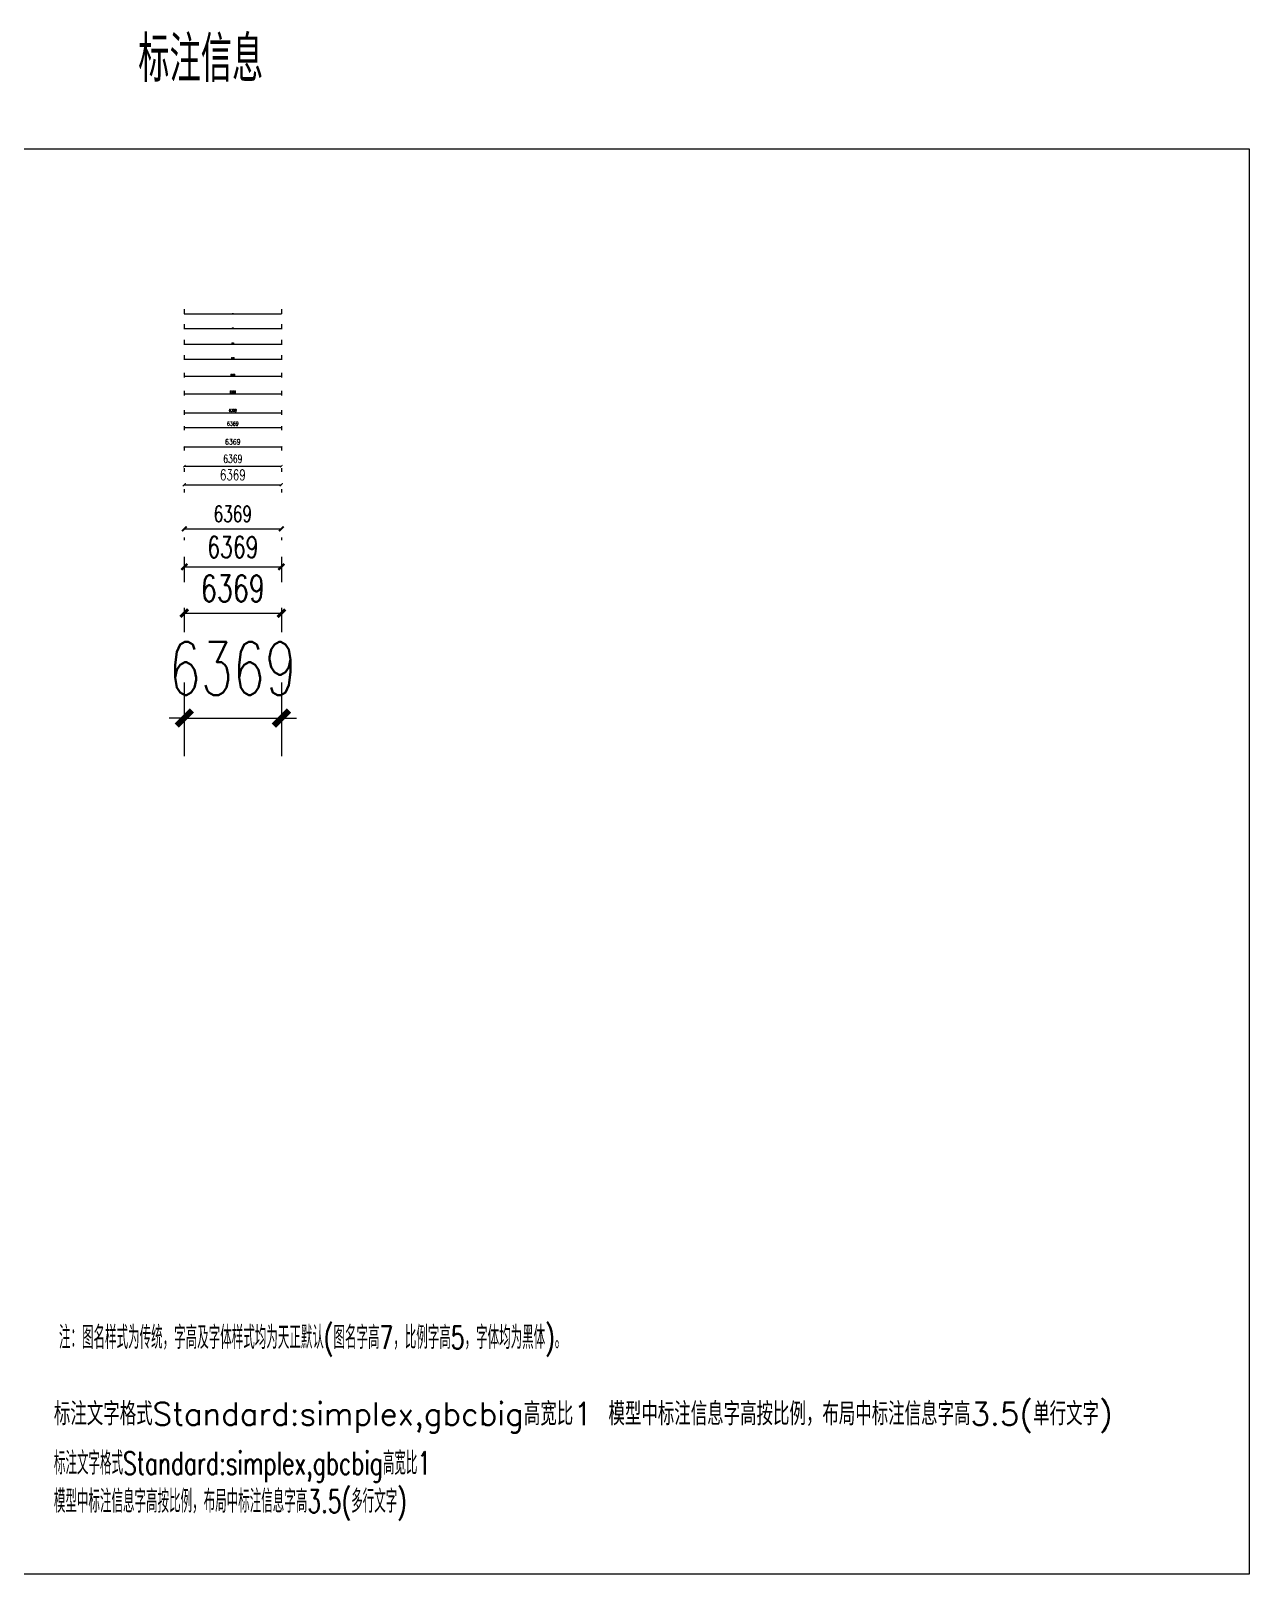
# Model space of a CAD drawing. Header units: millimetres. Extents: x -1822632 to -1305911, y 1206448 to 1536160.
# Drawn here: x -1385873 to -1305911, y 1434905 to 1536160 of the extents above; entities that cross this region are included whole.
import ezdxf
from ezdxf.enums import TextEntityAlignment as Align

# ---------------------------------------------------------------- set-up
doc = ezdxf.new("R2010")
doc.units = ezdxf.units.MM
doc.header["$LTSCALE"] = 1000
doc.layers.get('0').update_dxf_attribs({"linetype": 'CONTINUOUS'})
doc.layers.get('DEFPOINTS').update_dxf_attribs({"linetype": 'CONTINUOUS'})
for name, color, linetype in [('L-FRAME图框', 3, 'CONTINUOUS'), ('L-TEXT文字标注', 7, 'CONTINUOUS'), ('PUB_DIM', 3, 'CONTINUOUS')]:
    doc.layers.add(name, color=color, linetype=linetype)
doc.styles.get("Standard").update_dxf_attribs({"font": 'simplex.shx', "width": 0.7, "bigfont": 'gbcbig.shx'})
doc.styles.add('STANDARD_T3', font='simplex.shx', dxfattribs={"width": 0.7, "bigfont": 'gbcbig.shx'})
doc.dimstyles.new('W&&10', dxfattribs={"dimtxt": 35, "dimasz": 10, "dimexe": 25, "dimexo": 30, "dimgap": 15, "dimtad": 1, "dimdec": 0, "dimzin": 0, "dimdsep": 46, "dimtxsty": 'STANDARD_T3', "dimblk": 'ARCHTICK', "dimcen": 0.09, "dimclrd": 1, "dimclre": 1, "dimclrt": 2, "dimadec": 0, "dimazin": 0, "dimtfac": 1, "dimtdec": 0, "dimtix": 1, "dimtmove": 2, "dimatfit": 3, "dimldrblk": 'ARCHTICK', "dimfxl": 1, "dimtolj": 1, "dimtzin": 0, "dimarcsym": 0})
doc.dimstyles.new('W&&100', dxfattribs={"dimtxt": 350, "dimasz": 100, "dimexe": 250, "dimexo": 300, "dimgap": 150, "dimtad": 1, "dimdec": 0, "dimzin": 0, "dimdsep": 46, "dimtxsty": 'STANDARD_T3', "dimblk": 'ARCHTICK', "dimcen": 0.09, "dimclrd": 1, "dimclre": 1, "dimclrt": 2, "dimadec": 0, "dimazin": 0, "dimtfac": 1, "dimtdec": 0, "dimtix": 1, "dimtmove": 2, "dimatfit": 3, "dimldrblk": 'ARCHTICK', "dimfxl": 1, "dimtolj": 1, "dimtzin": 0, "dimarcsym": 0})
doc.dimstyles.new('W&&1000', dxfattribs={"dimtxt": 3500, "dimasz": 1000, "dimexe": 2500, "dimexo": 3000, "dimgap": 1500, "dimtad": 1, "dimdec": 0, "dimzin": 0, "dimdsep": 46, "dimtxsty": 'STANDARD_T3', "dimblk": 'ARCHTICK', "dimcen": 0.09, "dimclrd": 1, "dimclre": 1, "dimclrt": 2, "dimadec": 0, "dimazin": 0, "dimtfac": 1, "dimtdec": 0, "dimtix": 1, "dimtmove": 2, "dimatfit": 3, "dimldrblk": 'ARCHTICK', "dimfxl": 1, "dimtolj": 1, "dimtzin": 0, "dimarcsym": 0})
doc.dimstyles.new('W&&15', dxfattribs={"dimtxt": 52.5, "dimasz": 15, "dimexe": 37.5, "dimexo": 45, "dimgap": 22.5, "dimtad": 1, "dimdec": 0, "dimzin": 0, "dimdsep": 46, "dimtxsty": 'STANDARD_T3', "dimblk": 'ARCHTICK', "dimcen": 0.09, "dimclrd": 1, "dimclre": 1, "dimclrt": 2, "dimadec": 0, "dimazin": 0, "dimtfac": 1, "dimtdec": 0, "dimtix": 1, "dimtmove": 2, "dimatfit": 3, "dimldrblk": 'ARCHTICK', "dimfxl": 1, "dimtolj": 1, "dimtzin": 0, "dimarcsym": 0})
doc.dimstyles.new('W&&150', dxfattribs={"dimtxt": 525, "dimasz": 150, "dimexe": 375, "dimexo": 450, "dimgap": 225, "dimtad": 1, "dimdec": 0, "dimzin": 0, "dimdsep": 46, "dimtxsty": 'STANDARD_T3', "dimblk": 'ARCHTICK', "dimcen": 0.09, "dimclrd": 1, "dimclre": 1, "dimclrt": 2, "dimadec": 0, "dimazin": 0, "dimtfac": 1, "dimtdec": 0, "dimtix": 1, "dimtmove": 2, "dimatfit": 3, "dimldrblk": 'ARCHTICK', "dimfxl": 1, "dimtolj": 1, "dimtzin": 0, "dimarcsym": 0})
doc.dimstyles.new('W&&20', dxfattribs={"dimtxt": 70, "dimasz": 20, "dimexe": 50, "dimexo": 60, "dimgap": 30, "dimtad": 1, "dimdec": 0, "dimzin": 0, "dimdsep": 46, "dimtxsty": 'STANDARD_T3', "dimblk": 'ARCHTICK', "dimcen": 0.09, "dimclrd": 1, "dimclre": 1, "dimclrt": 2, "dimadec": 0, "dimazin": 0, "dimtfac": 1, "dimtdec": 0, "dimtix": 1, "dimtmove": 2, "dimatfit": 3, "dimldrblk": 'ARCHTICK', "dimfxl": 1, "dimtolj": 1, "dimtzin": 0, "dimarcsym": 0})
doc.dimstyles.new('W&&200', dxfattribs={"dimtxt": 700, "dimasz": 200, "dimexe": 500, "dimexo": 600, "dimgap": 300, "dimtad": 1, "dimdec": 0, "dimzin": 0, "dimdsep": 46, "dimtxsty": 'STANDARD_T3', "dimblk": 'ARCHTICK', "dimcen": 0.09, "dimclrd": 1, "dimclre": 1, "dimclrt": 2, "dimadec": 0, "dimazin": 0, "dimtfac": 1, "dimtdec": 0, "dimtix": 1, "dimtmove": 2, "dimatfit": 3, "dimldrblk": 'ARCHTICK', "dimfxl": 1, "dimtolj": 1, "dimtzin": 0, "dimarcsym": 0})
doc.dimstyles.new('W&&30', dxfattribs={"dimtxt": 105, "dimasz": 30, "dimexe": 75, "dimexo": 90, "dimgap": 45, "dimtad": 1, "dimdec": 0, "dimzin": 0, "dimdsep": 46, "dimtxsty": 'STANDARD_T3', "dimblk": 'ARCHTICK', "dimcen": 0.09, "dimclrd": 1, "dimclre": 1, "dimclrt": 2, "dimadec": 0, "dimazin": 0, "dimtfac": 1, "dimtdec": 0, "dimtix": 1, "dimtmove": 2, "dimatfit": 3, "dimldrblk": 'ARCHTICK', "dimfxl": 1, "dimtolj": 1, "dimtzin": 0, "dimarcsym": 0})
doc.dimstyles.new('W&&300', dxfattribs={"dimtxt": 1050, "dimasz": 300, "dimexe": 750, "dimexo": 900, "dimgap": 450, "dimtad": 1, "dimdec": 0, "dimzin": 0, "dimdsep": 46, "dimtxsty": 'STANDARD_T3', "dimblk": 'ARCHTICK', "dimcen": 0.09, "dimclrd": 1, "dimclre": 1, "dimclrt": 2, "dimadec": 0, "dimazin": 0, "dimtfac": 1, "dimtdec": 0, "dimtix": 1, "dimtmove": 2, "dimatfit": 3, "dimldrblk": 'ARCHTICK', "dimfxl": 1, "dimtolj": 1, "dimtzin": 0, "dimarcsym": 0})
doc.dimstyles.new('W&&40', dxfattribs={"dimtxt": 140, "dimasz": 40, "dimexe": 100, "dimexo": 120, "dimgap": 60, "dimtad": 1, "dimdec": 0, "dimzin": 0, "dimdsep": 46, "dimtxsty": 'STANDARD_T3', "dimblk": 'ARCHTICK', "dimcen": 0.09, "dimclrd": 1, "dimclre": 1, "dimclrt": 2, "dimadec": 0, "dimazin": 0, "dimtfac": 1, "dimtdec": 0, "dimtix": 1, "dimtmove": 2, "dimatfit": 3, "dimldrblk": 'ARCHTICK', "dimfxl": 1, "dimtolj": 1, "dimtzin": 0, "dimarcsym": 0})
doc.dimstyles.new('W&&400', dxfattribs={"dimtxt": 1400, "dimasz": 400, "dimexe": 1000, "dimexo": 1200, "dimgap": 600, "dimtad": 1, "dimdec": 0, "dimzin": 0, "dimdsep": 46, "dimtxsty": 'STANDARD_T3', "dimblk": 'ARCHTICK', "dimcen": 0.09, "dimclrd": 1, "dimclre": 1, "dimclrt": 2, "dimadec": 0, "dimazin": 0, "dimtfac": 1, "dimtdec": 0, "dimtix": 1, "dimtmove": 2, "dimatfit": 3, "dimldrblk": 'ARCHTICK', "dimfxl": 1, "dimtolj": 1, "dimtzin": 0, "dimarcsym": 0})
doc.dimstyles.new('W&&5', dxfattribs={"dimtxt": 17.5, "dimasz": 5, "dimexe": 12.5, "dimexo": 15, "dimgap": 7.5, "dimtad": 1, "dimdec": 0, "dimzin": 0, "dimdsep": 46, "dimtxsty": 'STANDARD_T3', "dimblk": 'ARCHTICK', "dimcen": 0.09, "dimclrd": 1, "dimclre": 1, "dimclrt": 2, "dimadec": 0, "dimazin": 0, "dimtfac": 1, "dimtdec": 0, "dimtix": 1, "dimtmove": 2, "dimatfit": 3, "dimldrblk": 'ARCHTICK', "dimfxl": 1, "dimtolj": 1, "dimtzin": 0, "dimarcsym": 0})
doc.dimstyles.new('W&&50', dxfattribs={"dimtxt": 175, "dimasz": 50, "dimexe": 125, "dimexo": 150, "dimgap": 75, "dimtad": 1, "dimdec": 0, "dimzin": 0, "dimdsep": 46, "dimtxsty": 'STANDARD_T3', "dimblk": 'ARCHTICK', "dimcen": 0.09, "dimclrd": 1, "dimclre": 1, "dimclrt": 2, "dimadec": 0, "dimazin": 0, "dimtfac": 1, "dimtdec": 0, "dimtix": 1, "dimtmove": 2, "dimatfit": 3, "dimldrblk": 'ARCHTICK', "dimfxl": 1, "dimtolj": 1, "dimtzin": 0, "dimarcsym": 0})
doc.dimstyles.new('W&&500', dxfattribs={"dimtxt": 1750, "dimasz": 500, "dimexe": 1250, "dimexo": 1500, "dimgap": 750, "dimtad": 1, "dimdec": 0, "dimzin": 0, "dimdsep": 46, "dimtxsty": 'STANDARD_T3', "dimblk": 'ARCHTICK', "dimcen": 0.09, "dimclrd": 1, "dimclre": 1, "dimclrt": 2, "dimadec": 0, "dimazin": 0, "dimtfac": 1, "dimtdec": 0, "dimtix": 1, "dimtmove": 2, "dimatfit": 3, "dimldrblk": 'ARCHTICK', "dimfxl": 1, "dimtolj": 1, "dimtzin": 0, "dimarcsym": 0})
doc.dimstyles.new('W&&75', dxfattribs={"dimtxt": 262.5, "dimasz": 75, "dimexe": 187.5, "dimexo": 225, "dimgap": 112.5, "dimtad": 1, "dimdec": 0, "dimzin": 0, "dimdsep": 46, "dimtxsty": 'STANDARD_T3', "dimblk": 'ARCHTICK', "dimcen": 0.09, "dimclrd": 1, "dimclre": 1, "dimclrt": 2, "dimadec": 0, "dimazin": 0, "dimtfac": 1, "dimtdec": 0, "dimtix": 1, "dimtmove": 2, "dimatfit": 3, "dimldrblk": 'ARCHTICK', "dimfxl": 1, "dimtolj": 1, "dimtzin": 0, "dimarcsym": 0})

# ---------------------------------------------------------------- blocks, each defined once
blk = doc.blocks.new('_ARCHTICK')
at = {"color": 0, "linetype": 'ByBlock', "const_width": 0.4}
blk.add_lwpolyline([(-0.5, -0.5), (0.5, 0.5)], dxfattribs=at)
blk = doc.blocks.new('*D3')
at = {"layer": 'DEFPOINTS', "color": 0, "transparency": 16777216}
for p in [(-1375802, 1496409), (-1369432, 1496409), (-1369432, 1491074)]:
    blk.add_point(p, dxfattribs=at)
at = {"layer": 'PUB_DIM', "color": 1, "lineweight": -2, "transparency": 16777216}
for p, q in [((-1375802, 1493409), (-1375802, 1488574)), ((-1369432, 1493409), (-1369432, 1488574)), ((-1375802, 1491074), (-1376802, 1491074)), ((-1375802, 1491074), (-1369432, 1491074)), ((-1369432, 1491074), (-1368432, 1491074))]:
    blk.add_line(p, q, dxfattribs=at)
at = {"layer": 'PUB_DIM', "color": 1, "lineweight": -2, "transparency": 16777216, "xscale": 1000, "yscale": 1000, "zscale": 1000}
blk.add_blockref('_ARCHTICK', (-1375802, 1491074), dxfattribs=at)
at = {"layer": 'PUB_DIM', "color": 1, "lineweight": -2, "transparency": 16777216, "xscale": 1000, "yscale": 1000, "zscale": 1000, "rotation": 180}
blk.add_blockref('_ARCHTICK', (-1369432, 1491074), dxfattribs=at)
at = {"layer": 'PUB_DIM', "color": 2, "transparency": 16777216, "insert": (-1372617, 1494324), "char_height": 3500, "attachment_point": 5, "style": 'STANDARD_T3'}
blk.add_mtext('\\A1;6369', dxfattribs=at)
blk = doc.blocks.new('*D4')
at = {"layer": 'DEFPOINTS', "color": 0, "transparency": 16777216}
for p in [(-1375802, 1499814), (-1369432, 1499814), (-1369432, 1497954)]:
    blk.add_point(p, dxfattribs=at)
at = {"layer": 'PUB_DIM', "color": 1, "lineweight": -2, "transparency": 16777216}
for p, q in [((-1375802, 1498314), (-1375802, 1496704)), ((-1375802, 1497954), (-1369432, 1497954)), ((-1369432, 1498314), (-1369432, 1496704))]:
    blk.add_line(p, q, dxfattribs=at)
at = {"layer": 'PUB_DIM', "color": 1, "lineweight": -2, "transparency": 16777216, "xscale": 500, "yscale": 500, "zscale": 500, "rotation": 180}
blk.add_blockref('_ARCHTICK', (-1375802, 1497954), dxfattribs=at)
at = {"layer": 'PUB_DIM', "color": 1, "lineweight": -2, "transparency": 16777216, "xscale": 500, "yscale": 500, "zscale": 500}
blk.add_blockref('_ARCHTICK', (-1369432, 1497954), dxfattribs=at)
at = {"layer": 'PUB_DIM', "color": 2, "transparency": 16777216, "insert": (-1372617, 1499579), "char_height": 1750, "attachment_point": 5, "style": 'STANDARD_T3'}
blk.add_mtext('\\A1;6369', dxfattribs=at)
blk = doc.blocks.new('*D5')
at = {"layer": 'DEFPOINTS', "color": 0, "transparency": 16777216}
for p in [(-1375802, 1502855), (-1369432, 1502855), (-1369432, 1500995)]:
    blk.add_point(p, dxfattribs=at)
at = {"layer": 'PUB_DIM', "color": 1, "lineweight": -2, "transparency": 16777216}
for p, q in [((-1375802, 1501655), (-1375802, 1499995)), ((-1369432, 1501655), (-1369432, 1499995)), ((-1375802, 1500995), (-1369432, 1500995))]:
    blk.add_line(p, q, dxfattribs=at)
at = {"layer": 'PUB_DIM', "color": 1, "lineweight": -2, "transparency": 16777216, "xscale": 400, "yscale": 400, "zscale": 400, "rotation": 180}
blk.add_blockref('_ARCHTICK', (-1375802, 1500995), dxfattribs=at)
at = {"layer": 'PUB_DIM', "color": 1, "lineweight": -2, "transparency": 16777216, "xscale": 400, "yscale": 400, "zscale": 400}
blk.add_blockref('_ARCHTICK', (-1369432, 1500995), dxfattribs=at)
at = {"layer": 'PUB_DIM', "color": 2, "transparency": 16777216, "insert": (-1372617, 1502295), "char_height": 1400, "attachment_point": 5, "style": 'STANDARD_T3'}
blk.add_mtext('\\A1;6369', dxfattribs=at)
blk = doc.blocks.new('*D6')
at = {"layer": 'DEFPOINTS', "color": 0, "transparency": 16777216}
for p in [(-1375802, 1503810), (-1369432, 1503810), (-1369432, 1503492)]:
    blk.add_point(p, dxfattribs=at)
at = {"layer": 'PUB_DIM', "color": 1, "lineweight": -2, "transparency": 16777216}
for p, q in [((-1375802, 1503492), (-1369432, 1503492)), ((-1375802, 1502910), (-1375802, 1502742)), ((-1369432, 1502910), (-1369432, 1502742))]:
    blk.add_line(p, q, dxfattribs=at)
at = {"layer": 'PUB_DIM', "color": 1, "lineweight": -2, "transparency": 16777216, "xscale": 300, "yscale": 300, "zscale": 300, "rotation": 180}
blk.add_blockref('_ARCHTICK', (-1375802, 1503492), dxfattribs=at)
at = {"layer": 'PUB_DIM', "color": 1, "lineweight": -2, "transparency": 16777216, "xscale": 300, "yscale": 300, "zscale": 300}
blk.add_blockref('_ARCHTICK', (-1369432, 1503492), dxfattribs=at)
at = {"layer": 'PUB_DIM', "color": 2, "transparency": 16777216, "insert": (-1372617, 1504467), "char_height": 1050, "attachment_point": 5, "style": 'STANDARD_T3'}
blk.add_mtext('\\A1;6369', dxfattribs=at)
blk = doc.blocks.new('*D7')
at = {"layer": 'DEFPOINTS', "color": 0, "transparency": 16777216}
for p in [(-1375802, 1506698), (-1369432, 1506698), (-1369432, 1506380)]:
    blk.add_point(p, dxfattribs=at)
at = {"layer": 'PUB_DIM', "color": 1, "lineweight": -2, "transparency": 16777216}
for p, q in [((-1375802, 1506380), (-1369432, 1506380)), ((-1375802, 1506098), (-1375802, 1505880)), ((-1369432, 1506098), (-1369432, 1505880))]:
    blk.add_line(p, q, dxfattribs=at)
at = {"layer": 'PUB_DIM', "color": 1, "lineweight": -2, "transparency": 16777216, "xscale": 200, "yscale": 200, "zscale": 200, "rotation": 180}
blk.add_blockref('_ARCHTICK', (-1375802, 1506380), dxfattribs=at)
at = {"layer": 'PUB_DIM', "color": 1, "lineweight": -2, "transparency": 16777216, "xscale": 200, "yscale": 200, "zscale": 200}
blk.add_blockref('_ARCHTICK', (-1369432, 1506380), dxfattribs=at)
at = {"layer": 'PUB_DIM', "color": 2, "transparency": 16777216, "insert": (-1372617, 1507030), "char_height": 700, "attachment_point": 5, "style": 'STANDARD_T3'}
blk.add_mtext('\\A1;6369', dxfattribs=at)
blk = doc.blocks.new('*D8')
at = {"layer": 'DEFPOINTS', "color": 0, "transparency": 16777216}
for p in [(-1375802, 1507913), (-1369432, 1507913), (-1369432, 1507595)]:
    blk.add_point(p, dxfattribs=at)
at = {"layer": 'PUB_DIM', "color": 1, "lineweight": -2, "transparency": 16777216}
for p, q in [((-1375802, 1507595), (-1369432, 1507595)), ((-1375802, 1507463), (-1375802, 1507220)), ((-1369432, 1507463), (-1369432, 1507220))]:
    blk.add_line(p, q, dxfattribs=at)
at = {"layer": 'PUB_DIM', "color": 1, "lineweight": -2, "transparency": 16777216, "xscale": 150, "yscale": 150, "zscale": 150, "rotation": 180}
blk.add_blockref('_ARCHTICK', (-1375802, 1507595), dxfattribs=at)
at = {"layer": 'PUB_DIM', "color": 1, "lineweight": -2, "transparency": 16777216, "xscale": 150, "yscale": 150, "zscale": 150}
blk.add_blockref('_ARCHTICK', (-1369432, 1507595), dxfattribs=at)
at = {"layer": 'PUB_DIM', "color": 2, "transparency": 16777216, "insert": (-1372617, 1508082), "char_height": 525, "attachment_point": 5, "style": 'STANDARD_T3'}
blk.add_mtext('\\A1;6369', dxfattribs=at)
blk = doc.blocks.new('*D9')
at = {"layer": 'DEFPOINTS', "color": 0, "transparency": 16777216}
for p in [(-1375802, 1509186), (-1369432, 1509186), (-1369432, 1508868)]:
    blk.add_point(p, dxfattribs=at)
at = {"layer": 'PUB_DIM', "color": 1, "lineweight": -2, "transparency": 16777216}
for p, q in [((-1375802, 1508886), (-1375802, 1508618)), ((-1375802, 1508868), (-1369432, 1508868)), ((-1369432, 1508886), (-1369432, 1508618))]:
    blk.add_line(p, q, dxfattribs=at)
at = {"layer": 'PUB_DIM', "color": 1, "lineweight": -2, "transparency": 16777216, "xscale": 100, "yscale": 100, "zscale": 100, "rotation": 180}
blk.add_blockref('_ARCHTICK', (-1375802, 1508868), dxfattribs=at)
at = {"layer": 'PUB_DIM', "color": 1, "lineweight": -2, "transparency": 16777216, "xscale": 100, "yscale": 100, "zscale": 100}
blk.add_blockref('_ARCHTICK', (-1369432, 1508868), dxfattribs=at)
at = {"layer": 'PUB_DIM', "color": 2, "transparency": 16777216, "insert": (-1372617, 1509193), "char_height": 350, "attachment_point": 5, "style": 'STANDARD_T3'}
blk.add_mtext('\\A1;6369', dxfattribs=at)
blk = doc.blocks.new('*D10')
at = {"layer": 'DEFPOINTS', "color": 0, "transparency": 16777216}
for p in [(-1375802, 1510459), (-1369432, 1510459), (-1369432, 1510141)]:
    blk.add_point(p, dxfattribs=at)
at = {"layer": 'PUB_DIM', "color": 1, "lineweight": -2, "transparency": 16777216}
for p, q in [((-1375802, 1510234), (-1375802, 1509953)), ((-1375802, 1510141), (-1369432, 1510141)), ((-1369432, 1510234), (-1369432, 1509953))]:
    blk.add_line(p, q, dxfattribs=at)
at = {"layer": 'PUB_DIM', "color": 1, "lineweight": -2, "transparency": 16777216, "xscale": 75, "yscale": 75, "zscale": 75, "rotation": 180}
blk.add_blockref('_ARCHTICK', (-1375802, 1510141), dxfattribs=at)
at = {"layer": 'PUB_DIM', "color": 1, "lineweight": -2, "transparency": 16777216, "xscale": 75, "yscale": 75, "zscale": 75}
blk.add_blockref('_ARCHTICK', (-1369432, 1510141), dxfattribs=at)
at = {"layer": 'PUB_DIM', "color": 2, "transparency": 16777216, "insert": (-1372617, 1510384), "char_height": 262.5, "attachment_point": 5, "style": 'STANDARD_T3'}
blk.add_mtext('\\A1;6369', dxfattribs=at)
blk = doc.blocks.new('*D11')
at = {"layer": 'DEFPOINTS', "color": 0, "transparency": 16777216}
for p in [(-1375802, 1511414), (-1369432, 1511414), (-1369432, 1511095)]:
    blk.add_point(p, dxfattribs=at)
at = {"layer": 'PUB_DIM', "color": 1, "lineweight": -2, "transparency": 16777216}
for p, q in [((-1375802, 1511264), (-1375802, 1510970)), ((-1375802, 1511095), (-1369432, 1511095)), ((-1369432, 1511264), (-1369432, 1510970))]:
    blk.add_line(p, q, dxfattribs=at)
at = {"layer": 'PUB_DIM', "color": 1, "lineweight": -2, "transparency": 16777216, "xscale": 50, "yscale": 50, "zscale": 50, "rotation": 180}
blk.add_blockref('_ARCHTICK', (-1375802, 1511095), dxfattribs=at)
at = {"layer": 'PUB_DIM', "color": 1, "lineweight": -2, "transparency": 16777216, "xscale": 50, "yscale": 50, "zscale": 50}
blk.add_blockref('_ARCHTICK', (-1369432, 1511095), dxfattribs=at)
at = {"layer": 'PUB_DIM', "color": 2, "transparency": 16777216, "insert": (-1372617, 1511258), "char_height": 175, "attachment_point": 5, "style": 'STANDARD_T3'}
blk.add_mtext('\\A1;6369', dxfattribs=at)
blk = doc.blocks.new('*D12')
at = {"layer": 'DEFPOINTS', "color": 0, "transparency": 16777216}
for p in [(-1375802, 1512658), (-1369432, 1512658), (-1369432, 1512340)]:
    blk.add_point(p, dxfattribs=at)
at = {"layer": 'PUB_DIM', "color": 1, "lineweight": -2, "transparency": 16777216}
for p, q in [((-1375802, 1512538), (-1375802, 1512240)), ((-1375802, 1512340), (-1369432, 1512340)), ((-1369432, 1512538), (-1369432, 1512240))]:
    blk.add_line(p, q, dxfattribs=at)
at = {"layer": 'PUB_DIM', "color": 1, "lineweight": -2, "transparency": 16777216, "xscale": 40, "yscale": 40, "zscale": 40, "rotation": 180}
blk.add_blockref('_ARCHTICK', (-1375802, 1512340), dxfattribs=at)
at = {"layer": 'PUB_DIM', "color": 1, "lineweight": -2, "transparency": 16777216, "xscale": 40, "yscale": 40, "zscale": 40}
blk.add_blockref('_ARCHTICK', (-1369432, 1512340), dxfattribs=at)
at = {"layer": 'PUB_DIM', "color": 2, "transparency": 16777216, "insert": (-1372617, 1512470), "char_height": 140, "attachment_point": 5, "style": 'STANDARD_T3'}
blk.add_mtext('\\A1;6369', dxfattribs=at)
blk = doc.blocks.new('*D13')
at = {"layer": 'DEFPOINTS', "color": 0, "transparency": 16777216}
for p in [(-1375802, 1513815), (-1369432, 1513815), (-1369432, 1513497)]:
    blk.add_point(p, dxfattribs=at)
at = {"layer": 'PUB_DIM', "color": 1, "lineweight": -2, "transparency": 16777216}
for p, q in [((-1375802, 1513725), (-1375802, 1513422)), ((-1375802, 1513497), (-1369432, 1513497)), ((-1369432, 1513725), (-1369432, 1513422))]:
    blk.add_line(p, q, dxfattribs=at)
at = {"layer": 'PUB_DIM', "color": 1, "lineweight": -2, "transparency": 16777216, "xscale": 30, "yscale": 30, "zscale": 30, "rotation": 180}
blk.add_blockref('_ARCHTICK', (-1375802, 1513497), dxfattribs=at)
at = {"layer": 'PUB_DIM', "color": 1, "lineweight": -2, "transparency": 16777216, "xscale": 30, "yscale": 30, "zscale": 30}
blk.add_blockref('_ARCHTICK', (-1369432, 1513497), dxfattribs=at)
at = {"layer": 'PUB_DIM', "color": 2, "transparency": 16777216, "insert": (-1372617, 1513594), "char_height": 105, "attachment_point": 5, "style": 'STANDARD_T3'}
blk.add_mtext('\\A1;6369', dxfattribs=at)
blk = doc.blocks.new('*D14')
at = {"layer": 'DEFPOINTS', "color": 0, "transparency": 16777216}
for p in [(-1375802, 1514944), (-1369432, 1514944), (-1369432, 1514625)]:
    blk.add_point(p, dxfattribs=at)
at = {"layer": 'PUB_DIM', "color": 1, "lineweight": -2, "transparency": 16777216}
for p, q in [((-1375802, 1514884), (-1375802, 1514575)), ((-1369432, 1514884), (-1369432, 1514575)), ((-1375802, 1514625), (-1369432, 1514625))]:
    blk.add_line(p, q, dxfattribs=at)
at = {"layer": 'PUB_DIM', "color": 1, "lineweight": -2, "transparency": 16777216, "xscale": 20, "yscale": 20, "zscale": 20, "rotation": 180}
blk.add_blockref('_ARCHTICK', (-1375802, 1514625), dxfattribs=at)
at = {"layer": 'PUB_DIM', "color": 1, "lineweight": -2, "transparency": 16777216, "xscale": 20, "yscale": 20, "zscale": 20}
blk.add_blockref('_ARCHTICK', (-1369432, 1514625), dxfattribs=at)
at = {"layer": 'PUB_DIM', "color": 2, "transparency": 16777216, "insert": (-1372617, 1514690), "char_height": 70, "attachment_point": 5, "style": 'STANDARD_T3'}
blk.add_mtext('\\A1;6369', dxfattribs=at)
blk = doc.blocks.new('*D15')
at = {"layer": 'DEFPOINTS', "color": 0, "transparency": 16777216}
for p in [(-1375802, 1515927), (-1369432, 1515927), (-1369432, 1515609)]:
    blk.add_point(p, dxfattribs=at)
at = {"layer": 'PUB_DIM', "color": 1, "lineweight": -2, "transparency": 16777216}
for p, q in [((-1375802, 1515882), (-1375802, 1515571)), ((-1369432, 1515882), (-1369432, 1515571)), ((-1375802, 1515609), (-1369432, 1515609))]:
    blk.add_line(p, q, dxfattribs=at)
at = {"layer": 'PUB_DIM', "color": 1, "lineweight": -2, "transparency": 16777216, "xscale": 15, "yscale": 15, "zscale": 15, "rotation": 180}
blk.add_blockref('_ARCHTICK', (-1375802, 1515609), dxfattribs=at)
at = {"layer": 'PUB_DIM', "color": 1, "lineweight": -2, "transparency": 16777216, "xscale": 15, "yscale": 15, "zscale": 15}
blk.add_blockref('_ARCHTICK', (-1369432, 1515609), dxfattribs=at)
at = {"layer": 'PUB_DIM', "color": 2, "transparency": 16777216, "insert": (-1372617, 1515658), "char_height": 52.5, "attachment_point": 5, "style": 'STANDARD_T3'}
blk.add_mtext('\\A1;6369', dxfattribs=at)
blk = doc.blocks.new('*D16')
at = {"layer": 'DEFPOINTS', "color": 0, "transparency": 16777216}
for p in [(-1375802, 1516940), (-1369432, 1516940), (-1369432, 1516622)]:
    blk.add_point(p, dxfattribs=at)
at = {"layer": 'PUB_DIM', "color": 1, "lineweight": -2, "transparency": 16777216}
for p, q in [((-1375802, 1516910), (-1375802, 1516597)), ((-1369432, 1516910), (-1369432, 1516597)), ((-1375802, 1516622), (-1369432, 1516622))]:
    blk.add_line(p, q, dxfattribs=at)
at = {"layer": 'PUB_DIM', "color": 1, "lineweight": -2, "transparency": 16777216, "xscale": 10, "yscale": 10, "zscale": 10, "rotation": 180}
blk.add_blockref('_ARCHTICK', (-1375802, 1516622), dxfattribs=at)
at = {"layer": 'PUB_DIM', "color": 1, "lineweight": -2, "transparency": 16777216, "xscale": 10, "yscale": 10, "zscale": 10}
blk.add_blockref('_ARCHTICK', (-1369432, 1516622), dxfattribs=at)
at = {"layer": 'PUB_DIM', "color": 2, "transparency": 16777216, "insert": (-1372617, 1516654), "char_height": 35, "attachment_point": 5, "style": 'STANDARD_T3'}
blk.add_mtext('\\A1;6369', dxfattribs=at)
blk = doc.blocks.new('*D17')
at = {"layer": 'DEFPOINTS', "color": 0, "transparency": 16777216}
for p in [(-1375802, 1517924), (-1369432, 1517924), (-1369432, 1517605)]:
    blk.add_point(p, dxfattribs=at)
at = {"layer": 'PUB_DIM', "color": 1, "lineweight": -2, "transparency": 16777216}
for p, q in [((-1375802, 1517909), (-1375802, 1517593)), ((-1369432, 1517909), (-1369432, 1517593)), ((-1375802, 1517605), (-1369432, 1517605))]:
    blk.add_line(p, q, dxfattribs=at)
at = {"layer": 'PUB_DIM', "color": 1, "lineweight": -2, "transparency": 16777216, "xscale": 5, "yscale": 5, "zscale": 5, "rotation": 180}
blk.add_blockref('_ARCHTICK', (-1375802, 1517605), dxfattribs=at)
at = {"layer": 'PUB_DIM', "color": 1, "lineweight": -2, "transparency": 16777216, "xscale": 5, "yscale": 5, "zscale": 5}
blk.add_blockref('_ARCHTICK', (-1369432, 1517605), dxfattribs=at)
at = {"layer": 'PUB_DIM', "color": 2, "transparency": 16777216, "insert": (-1372617, 1517622), "char_height": 17.5, "attachment_point": 5, "style": 'STANDARD_T3'}
blk.add_mtext('\\A1;6369', dxfattribs=at)

msp = doc.modelspace()

# ---------------------------------------------------------------- linework, layer by layer
at = {"layer": 'L-FRAME图框', "color": 3}
msp.add_lwpolyline([(-1392444.811, 1528427.69), (-1305911.309, 1528427.69), (-1305911.309, 1434904.995), (-1392444.811, 1434904.995)], close=True, dxfattribs=at)

# ---------------------------------------------------------------- texts
at = {"layer": 'L-TEXT文字标注', "width": 0.95}
msp.add_text('标注信息', height=3000, dxfattribs=at).set_placement((-1374720.063, 1534481.08), align=Align.MIDDLE)
at = {"layer": 'L-TEXT文字标注'}
msp.add_text('标注文字格式Standard:simplex,gbcbig高宽比1 模型中标注信息字高按比例，布局中标注信息字高3.5(单行文字)', height=1500, dxfattribs=at).set_placement((-1384359.85, 1444668.706))
at = {"layer": 'L-TEXT文字标注', "insert": (-1384026.958, 1451181.1), "char_height": 1500, "attachment_point": 1}
msp.add_mtext('注：图名样式为传统，字高及字体样式均为天正默认(图名字高7，比例字高5，字体均为黑体)。', dxfattribs=at)
at = {"layer": 'L-TEXT文字标注', "insert": (-1384359.85, 1442935.167), "char_height": 1500, "width": 37770.77731, "attachment_point": 1}
msp.add_mtext('标注文字格式Standard:simplex,gbcbig高宽比1\\P模型中标注信息字高按比例，布局中标注信息字高3.5(多行文字)', dxfattribs=at)

# ---------------------------------------------------------------- dimensions: what is measured, and where the dimension line sits
at = {"layer": 'PUB_DIM'}
for p1, p2, distance, dimstyle, picture, middle in [((-1375801.693, 1517923.542), (-1369432.445, 1517923.542), -318.256, 'W&&5', '*D17', (-1372617.069, 1517621.536)), ((-1375801.693, 1516939.84), (-1369432.445, 1516939.84), -318.256, 'W&&10', '*D16', (-1372617.069, 1516654.084)), ((-1375801.693, 1515927.206), (-1369432.445, 1515927.206), -318.256, 'W&&15', '*D15', (-1372617.069, 1515657.7)), ((-1375801.693, 1514943.505), (-1369432.445, 1514943.505), -318.256, 'W&&20', '*D14', (-1372617.069, 1514690.248)), ((-1375801.693, 1513815.141), (-1369432.445, 1513815.141), -318.256, 'W&&30', '*D13', (-1372617.069, 1513594.384)), ((-1375801.693, 1512657.845), (-1369432.445, 1512657.845), -318.256, 'W&&40', '*D12', (-1372617.069, 1512469.588)), ((-1375801.693, 1511413.751), (-1369432.445, 1511413.751), -318.256, 'W&&50', '*D11', (-1372617.069, 1511257.995)), ((-1375801.693, 1510458.982), (-1369432.445, 1510458.982), -318.256, 'W&&75', '*D10', (-1372617.069, 1510384.476)), ((-1375801.693, 1509185.956), (-1369432.445, 1509185.956), -318.256, 'W&&100', '*D9', (-1372617.069, 1509192.7)), ((-1375801.693, 1507912.93), (-1369432.445, 1507912.93), -318.256, 'W&&150', '*D8', (-1372617.069, 1508082.174)), ((-1375801.693, 1506697.77), (-1369432.445, 1506697.77), -318.256, 'W&&200', '*D7', (-1372617.069, 1507029.513)), ((-1375801.693, 1503809.794), (-1369432.445, 1503809.794), -318.256, 'W&&300', '*D6', (-1372617.069, 1504466.538)), ((-1375801.693, 1502855.025), (-1369432.445, 1502855.025), -1859.819, 'W&&400', '*D5', (-1372617.069, 1502295.205)), ((-1375801.693, 1499814.108), (-1369432.445, 1499814.108), -1859.819, 'W&&500', '*D4', (-1372617.069, 1499579.289)), ((-1375801.693, 1496408.506), (-1369432.445, 1496408.506), -5334.398, 'W&&1000', '*D3', (-1372617.069, 1494324.108))]:
    dim = msp.add_aligned_dim(p1=p1, p2=p2, distance=distance, dimstyle=dimstyle, dxfattribs=at)
    dim.commit()
    dim.dimension.update_dxf_attribs({"geometry": picture, "text_midpoint": middle})

doc.saveas('drawing.dxf')
